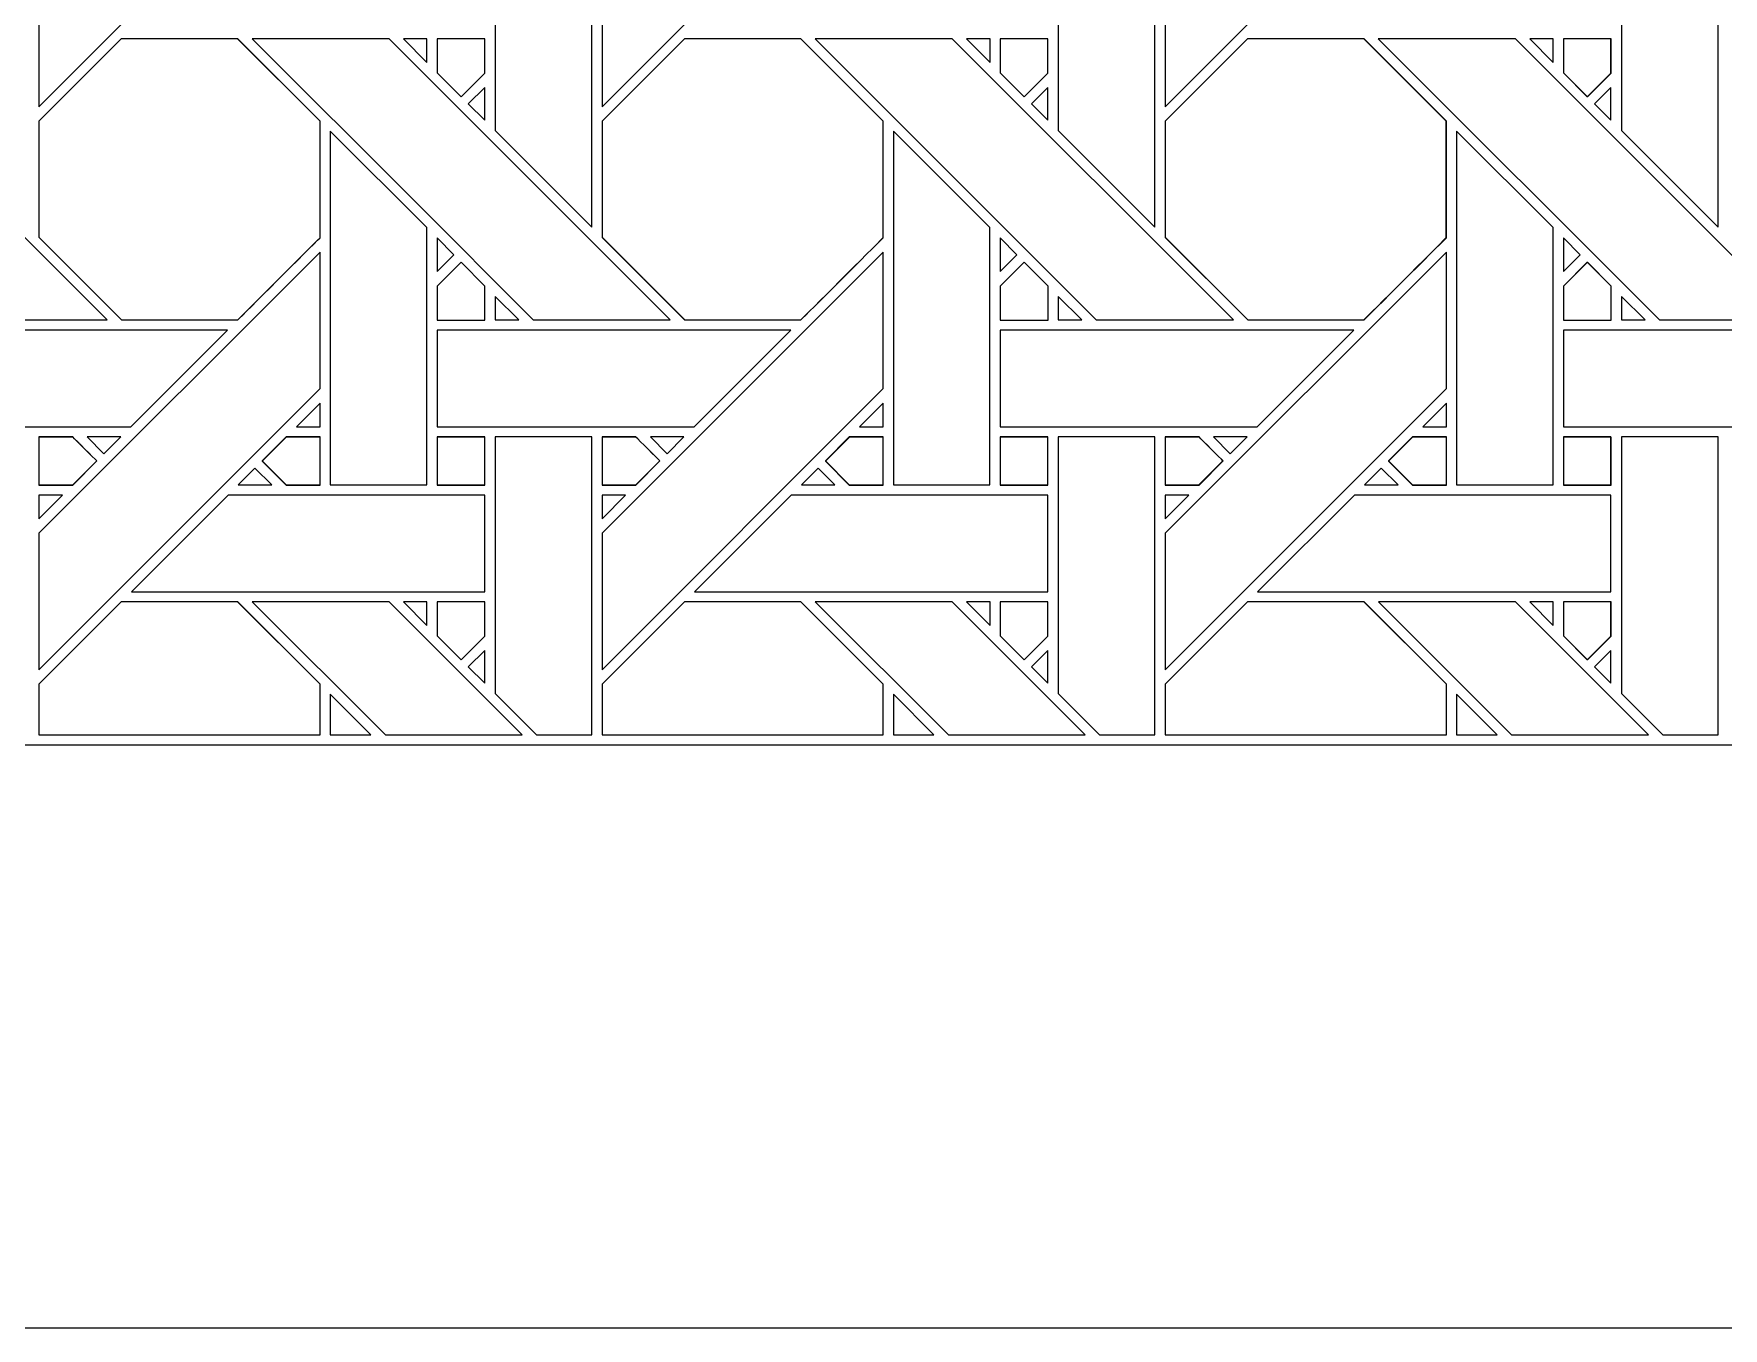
# Model space of a CAD drawing. Header units: inches. Extents: x 2.4 to 22.4, y -0.9 to 19.1.
# Drawn here: x 17.355 to 20.202, y -0.905 to 1.276 of the extents above; entities that cross this region are included whole.
import ezdxf

# ---------------------------------------------------------------- set-up
doc = ezdxf.new("R2010")
doc.units = ezdxf.units.IN
doc.header["$MEASUREMENT"] = 0
doc.layers.add('Design', color=7, linetype='Continuous', lineweight=0)

msp = doc.modelspace()

# ---------------------------------------------------------------- linework, layer by layer
at = {"layer": 'Design'}
for points, knots in [([(2.3829, 19.0948), (2.3829, 19.0948), (2.3829, -0.9052), (2.3829, -0.9052), (2.3829, -0.9052), (22.3829, -0.9052), (22.3829, -0.9052), (22.3829, -0.9052), (22.3829, 19.0948), (22.3829, 19.0948), (22.3829, 19.0948), (2.3829, 19.0948), (2.3829, 19.0948)], [0, 0, 0, 0, 1, 1, 1, 2, 2, 2, 3, 3, 3, 4, 4, 4, 4]), ([(3.3653, 18.1123), (3.3653, 18.1123), (3.3653, 0.0772), (3.3653, 0.0772), (3.3653, 0.0772), (21.4004, 0.0772), (21.4004, 0.0772), (21.4004, 0.0772), (21.4004, 18.1123), (21.4004, 18.1123), (21.4004, 18.1123), (3.3653, 18.1123), (3.3653, 18.1123)], [0, 0, 0, 0, 1, 1, 1, 2, 2, 2, 3, 3, 3, 4, 4, 4, 4]), ([(17.364, 1.3833), (17.364, 1.3833), (17.8377, 1.8569), (17.8377, 1.8569), (17.8377, 1.8569), (17.8377, 1.6268), (17.8377, 1.6268), (17.8377, 1.6268), (17.364, 1.1532), (17.364, 1.1532), (17.364, 1.1532), (17.364, 1.3833), (17.364, 1.3833)], [0, 0, 0, 0, 1, 1, 1, 2, 2, 2, 3, 3, 3, 4, 4, 4, 4]), ([(18.3128, 1.3833), (18.3128, 1.3833), (18.7864, 1.8569), (18.7864, 1.8569), (18.7864, 1.8569), (18.7864, 1.6268), (18.7864, 1.6268), (18.7864, 1.6268), (18.3128, 1.1532), (18.3128, 1.1532), (18.3128, 1.1532), (18.3128, 1.3833), (18.3128, 1.3833)], [0, 0, 0, 0, 1, 1, 1, 2, 2, 2, 3, 3, 3, 4, 4, 4, 4]), ([(19.2615, 1.3833), (19.2615, 1.3833), (19.7352, 1.8569), (19.7352, 1.8569), (19.7352, 1.8569), (19.7352, 1.6268), (19.7352, 1.6268), (19.7352, 1.6268), (19.2615, 1.1532), (19.2615, 1.1532), (19.2615, 1.1532), (19.2615, 1.3833), (19.2615, 1.3833)], [0, 0, 0, 0, 1, 1, 1, 2, 2, 2, 3, 3, 3, 4, 4, 4, 4]), ([(18.2956, 1.5454), (18.2956, 1.5454), (18.2956, 0.9503), (18.2956, 0.9503), (18.2956, 0.9503), (18.1327, 1.1132), (18.1327, 1.1132), (18.1327, 1.1132), (18.1327, 1.5454), (18.1327, 1.5454), (18.1327, 1.5454), (18.2956, 1.5454), (18.2956, 1.5454)], [0, 0, 0, 0, 1, 1, 1, 2, 2, 2, 3, 3, 3, 4, 4, 4, 4]), ([(19.2443, 1.5454), (19.2443, 1.5454), (19.2443, 0.9503), (19.2443, 0.9503), (19.2443, 0.9503), (19.0814, 1.1132), (19.0814, 1.1132), (19.0814, 1.1132), (19.0814, 1.5454), (19.0814, 1.5454), (19.0814, 1.5454), (19.2443, 1.5454), (19.2443, 1.5454)], [0, 0, 0, 0, 1, 1, 1, 2, 2, 2, 3, 3, 3, 4, 4, 4, 4]), ([(20.1931, 1.5454), (20.1931, 1.5454), (20.1931, 0.9503), (20.1931, 0.9503), (20.1931, 0.9503), (20.0302, 1.1132), (20.0302, 1.1132), (20.0302, 1.1132), (20.0302, 1.5454), (20.0302, 1.5454), (20.0302, 1.5454), (20.1931, 1.5454), (20.1931, 1.5454)], [0, 0, 0, 0, 1, 1, 1, 2, 2, 2, 3, 3, 3, 4, 4, 4, 4]), ([(17.0489, 0.9938), (17.0489, 0.9938), (16.7745, 1.2675), (16.7745, 1.2675), (16.7745, 1.2675), (17.0054, 1.2675), (17.0054, 1.2675), (17.0054, 1.2675), (17.479, 0.7939), (17.479, 0.7939), (17.479, 0.7939), (17.248, 0.7939), (17.248, 0.7939), (17.248, 0.7939), (17.0489, 0.9938), (17.0489, 0.9938)], [0, 0, 0, 0, 1, 1, 1, 2, 2, 2, 3, 3, 3, 4, 4, 4, 5, 5, 5, 5]), ([(17.3641, 0.9331), (17.3641, 0.9331), (17.3641, 1.1287), (17.3641, 1.1287), (17.3641, 1.1287), (17.5027, 1.2675), (17.5027, 1.2675), (17.5027, 1.2675), (17.6989, 1.2675), (17.6989, 1.2675), (17.6989, 1.2675), (17.8377, 1.1287), (17.8377, 1.1287), (17.8377, 1.1287), (17.8377, 0.9325), (17.8377, 0.9325), (17.8204, 0.915), (17.7084, 0.8032), (17.699, 0.7938), (17.699, 0.7938), (17.5033, 0.7938), (17.5033, 0.7938), (17.5033, 0.7938), (17.3641, 0.9331), (17.3641, 0.9331)], [0, 0, 0, 0, 1, 1, 1, 2, 2, 2, 3, 3, 3, 4, 4, 4, 5, 5, 5, 6, 6, 6, 7, 7, 7, 8, 8, 8, 8]), ([(17.3641, 0.9331), (17.3641, 0.9331), (17.3641, 1.1287), (17.3641, 1.1287), (17.3641, 1.1287), (17.5028, 1.2674), (17.5028, 1.2674), (17.5028, 1.2674), (17.699, 1.2674), (17.699, 1.2674), (17.699, 1.2674), (17.8377, 1.1287), (17.8377, 1.1287), (17.8377, 1.1287), (17.8377, 0.9325), (17.8377, 0.9325), (17.82, 0.9146), (17.708, 0.8028), (17.699, 0.7938), (17.699, 0.7938), (17.5033, 0.7938), (17.5033, 0.7938), (17.5033, 0.7938), (17.3641, 0.9331), (17.3641, 0.9331)], [0, 0, 0, 0, 1, 1, 1, 2, 2, 2, 3, 3, 3, 4, 4, 4, 5, 5, 5, 6, 6, 6, 7, 7, 7, 8, 8, 8, 8]), ([(17.9976, 0.9938), (17.9976, 0.9938), (17.7232, 1.2675), (17.7232, 1.2675), (17.7232, 1.2675), (17.9541, 1.2675), (17.9541, 1.2675), (17.9541, 1.2675), (18.4278, 0.7939), (18.4278, 0.7939), (18.4278, 0.7939), (18.1968, 0.7939), (18.1968, 0.7939), (18.1968, 0.7939), (17.9976, 0.9938), (17.9976, 0.9938)], [0, 0, 0, 0, 1, 1, 1, 2, 2, 2, 3, 3, 3, 4, 4, 4, 5, 5, 5, 5]), ([(18.0177, 1.2675), (18.0177, 1.2675), (18.0177, 1.2277), (18.0177, 1.2277), (18.0177, 1.2277), (17.9783, 1.2675), (17.9783, 1.2675), (17.9783, 1.2675), (18.0177, 1.2675), (18.0177, 1.2675)], [0, 0, 0, 0, 1, 1, 1, 2, 2, 2, 3, 3, 3, 3]), ([(18.1152, 1.2675), (18.1152, 1.2675), (18.1152, 1.2099), (18.1152, 1.2099), (18.1152, 1.2099), (18.0753, 1.1699), (18.0753, 1.1699), (18.0753, 1.1699), (18.0349, 1.2102), (18.0349, 1.2102), (18.0349, 1.2102), (18.0349, 1.2675), (18.0349, 1.2675), (18.0349, 1.2675), (18.1152, 1.2675), (18.1152, 1.2675)], [0, 0, 0, 0, 1, 1, 1, 2, 2, 2, 3, 3, 3, 4, 4, 4, 5, 5, 5, 5]), ([(18.0753, 1.1699), (18.0753, 1.1699), (18.0349, 1.2102), (18.0349, 1.2102), (18.0349, 1.2102), (18.0349, 1.2675), (18.0349, 1.2675), (18.0349, 1.2675), (18.1152, 1.2675), (18.1152, 1.2675), (18.1152, 1.2675), (18.1152, 1.2099), (18.1152, 1.2099), (18.1152, 1.2099), (18.0753, 1.1699), (18.0753, 1.1699)], [0, 0, 0, 0, 1, 1, 1, 2, 2, 2, 3, 3, 3, 4, 4, 4, 5, 5, 5, 5]), ([(18.3128, 0.9331), (18.3128, 0.9331), (18.3128, 1.1288), (18.3128, 1.1288), (18.3128, 1.1288), (18.4515, 1.2675), (18.4515, 1.2675), (18.4515, 1.2675), (18.6477, 1.2675), (18.6477, 1.2675), (18.6477, 1.2675), (18.7864, 1.1288), (18.7864, 1.1288), (18.7864, 1.1288), (18.7864, 0.9326), (18.7864, 0.9326), (18.7685, 0.9145), (18.6566, 0.8028), (18.6477, 0.7939), (18.6477, 0.7939), (18.452, 0.7939), (18.452, 0.7939), (18.452, 0.7939), (18.3128, 0.9331), (18.3128, 0.9331)], [0, 0, 0, 0, 1, 1, 1, 2, 2, 2, 3, 3, 3, 4, 4, 4, 5, 5, 5, 6, 6, 6, 7, 7, 7, 8, 8, 8, 8]), ([(18.3128, 0.933), (18.3128, 0.933), (18.3128, 1.1287), (18.3128, 1.1287), (18.3128, 1.1287), (18.4516, 1.2674), (18.4516, 1.2674), (18.4516, 1.2674), (18.6478, 1.2674), (18.6478, 1.2674), (18.6478, 1.2674), (18.7865, 1.1287), (18.7865, 1.1287), (18.7865, 1.1287), (18.7865, 0.9324), (18.7865, 0.9324), (18.7687, 0.9145), (18.6568, 0.8028), (18.6478, 0.7938), (18.6478, 0.7938), (18.4521, 0.7938), (18.4521, 0.7938), (18.4521, 0.7938), (18.3128, 0.933), (18.3128, 0.933)], [0, 0, 0, 0, 1, 1, 1, 2, 2, 2, 3, 3, 3, 4, 4, 4, 5, 5, 5, 6, 6, 6, 7, 7, 7, 8, 8, 8, 8]), ([(18.6719, 1.2675), (18.6719, 1.2675), (18.9029, 1.2675), (18.9029, 1.2675), (18.9029, 1.2675), (19.3765, 0.7939), (19.3765, 0.7939), (19.3765, 0.7939), (19.1455, 0.7939), (19.1455, 0.7939), (19.1455, 0.7939), (18.6719, 1.2675), (18.6719, 1.2675)], [0, 0, 0, 0, 1, 1, 1, 2, 2, 2, 3, 3, 3, 4, 4, 4, 4]), ([(18.9664, 1.2675), (18.9664, 1.2675), (18.9664, 1.2277), (18.9664, 1.2277), (18.9664, 1.2277), (18.927, 1.2675), (18.927, 1.2675), (18.927, 1.2675), (18.9664, 1.2675), (18.9664, 1.2675)], [0, 0, 0, 0, 1, 1, 1, 2, 2, 2, 3, 3, 3, 3]), ([(19.024, 1.17), (19.024, 1.17), (18.9836, 1.2103), (18.9836, 1.2103), (18.9836, 1.2103), (18.9836, 1.2675), (18.9836, 1.2675), (18.9836, 1.2675), (19.0639, 1.2675), (19.0639, 1.2675), (19.0639, 1.2675), (19.0639, 1.2099), (19.0639, 1.2099), (19.0639, 1.2099), (19.024, 1.17), (19.024, 1.17)], [0, 0, 0, 0, 1, 1, 1, 2, 2, 2, 3, 3, 3, 4, 4, 4, 5, 5, 5, 5]), ([(19.064, 1.2674), (19.064, 1.2674), (19.064, 1.2098), (19.064, 1.2098), (19.064, 1.2098), (19.024, 1.1698), (19.024, 1.1698), (19.024, 1.1698), (18.9837, 1.2102), (18.9837, 1.2102), (18.9837, 1.2102), (18.9837, 1.2674), (18.9837, 1.2674), (18.9837, 1.2674), (19.064, 1.2674), (19.064, 1.2674)], [0, 0, 0, 0, 1, 1, 1, 2, 2, 2, 3, 3, 3, 4, 4, 4, 5, 5, 5, 5]), ([(19.2615, 0.9331), (19.2615, 0.9331), (19.2615, 1.1288), (19.2615, 1.1288), (19.2615, 1.1288), (19.4002, 1.2675), (19.4002, 1.2675), (19.4002, 1.2675), (19.5964, 1.2675), (19.5964, 1.2675), (19.5964, 1.2675), (19.7351, 1.1288), (19.7351, 1.1288), (19.7351, 1.1288), (19.7351, 0.9326), (19.7351, 0.9326), (19.7172, 0.9145), (19.6053, 0.8028), (19.5964, 0.7939), (19.5964, 0.7939), (19.4007, 0.7939), (19.4007, 0.7939), (19.4007, 0.7939), (19.2615, 0.9331), (19.2615, 0.9331)], [0, 0, 0, 0, 1, 1, 1, 2, 2, 2, 3, 3, 3, 4, 4, 4, 5, 5, 5, 6, 6, 6, 7, 7, 7, 8, 8, 8, 8]), ([(19.2616, 0.933), (19.2616, 0.933), (19.2616, 1.1287), (19.2616, 1.1287), (19.2616, 1.1287), (19.4003, 1.2674), (19.4003, 1.2674), (19.4003, 1.2674), (19.5965, 1.2674), (19.5965, 1.2674), (19.5965, 1.2674), (19.7353, 1.1287), (19.7353, 1.1287), (19.7353, 1.1287), (19.7353, 0.9324), (19.7353, 0.9324), (19.7175, 0.9145), (19.6055, 0.8028), (19.5965, 0.7938), (19.5965, 0.7938), (19.4008, 0.7938), (19.4008, 0.7938), (19.4008, 0.7938), (19.2616, 0.933), (19.2616, 0.933)], [0, 0, 0, 0, 1, 1, 1, 2, 2, 2, 3, 3, 3, 4, 4, 4, 5, 5, 5, 6, 6, 6, 7, 7, 7, 8, 8, 8, 8]), ([(19.6206, 1.2675), (19.6206, 1.2675), (19.8516, 1.2675), (19.8516, 1.2675), (19.8516, 1.2675), (20.3252, 0.7939), (20.3252, 0.7939), (20.3252, 0.7939), (20.0942, 0.7939), (20.0942, 0.7939), (20.0942, 0.7939), (19.6206, 1.2675), (19.6206, 1.2675)], [0, 0, 0, 0, 1, 1, 1, 2, 2, 2, 3, 3, 3, 4, 4, 4, 4]), ([(19.9151, 1.2675), (19.9151, 1.2675), (19.9151, 1.2277), (19.9151, 1.2277), (19.9151, 1.2277), (19.8757, 1.2675), (19.8757, 1.2675), (19.8757, 1.2675), (19.9151, 1.2675), (19.9151, 1.2675)], [0, 0, 0, 0, 1, 1, 1, 2, 2, 2, 3, 3, 3, 3]), ([(19.9727, 1.17), (19.9727, 1.17), (19.9324, 1.2103), (19.9324, 1.2103), (19.9324, 1.2103), (19.9324, 1.2675), (19.9324, 1.2675), (19.9324, 1.2675), (20.0126, 1.2675), (20.0126, 1.2675), (20.0126, 1.2675), (20.0126, 1.2099), (20.0126, 1.2099), (20.0126, 1.2099), (19.9727, 1.17), (19.9727, 1.17)], [0, 0, 0, 0, 1, 1, 1, 2, 2, 2, 3, 3, 3, 4, 4, 4, 5, 5, 5, 5]), ([(20.0127, 1.2674), (20.0127, 1.2674), (20.0127, 1.2098), (20.0127, 1.2098), (20.0127, 1.2098), (19.9728, 1.1698), (19.9728, 1.1698), (19.9728, 1.1698), (19.9325, 1.2102), (19.9325, 1.2102), (19.9325, 1.2102), (19.9325, 1.2674), (19.9325, 1.2674), (19.9325, 1.2674), (20.0127, 1.2674), (20.0127, 1.2674)], [0, 0, 0, 0, 1, 1, 1, 2, 2, 2, 3, 3, 3, 4, 4, 4, 5, 5, 5, 5]), ([(18.1152, 1.1857), (18.1152, 1.1857), (18.1152, 1.1305), (18.1152, 1.1305), (18.1152, 1.1305), (18.0874, 1.1579), (18.0874, 1.1579), (18.0874, 1.1579), (18.1152, 1.1857), (18.1152, 1.1857)], [0, 0, 0, 0, 1, 1, 1, 2, 2, 2, 3, 3, 3, 3]), ([(19.0639, 1.1857), (19.0639, 1.1857), (19.0639, 1.1305), (19.0639, 1.1305), (19.0639, 1.1305), (19.0361, 1.1579), (19.0361, 1.1579), (19.0361, 1.1579), (19.0639, 1.1857), (19.0639, 1.1857)], [0, 0, 0, 0, 1, 1, 1, 2, 2, 2, 3, 3, 3, 3]), ([(20.0126, 1.1857), (20.0126, 1.1857), (20.0126, 1.1305), (20.0126, 1.1305), (20.0126, 1.1305), (19.9848, 1.1579), (19.9848, 1.1579), (19.9848, 1.1579), (20.0126, 1.1857), (20.0126, 1.1857)], [0, 0, 0, 0, 1, 1, 1, 2, 2, 2, 3, 3, 3, 3]), ([(18.0176, 0.5159), (18.0176, 0.5159), (17.8548, 0.5159), (17.8548, 0.5159), (17.8548, 0.5159), (17.8548, 1.1117), (17.8548, 1.1117), (17.8548, 1.1117), (18.0176, 0.9495), (18.0176, 0.9495), (18.0176, 0.9495), (18.0176, 0.5159), (18.0176, 0.5159)], [0, 0, 0, 0, 1, 1, 1, 2, 2, 2, 3, 3, 3, 4, 4, 4, 4]), ([(18.9663, 0.5159), (18.9663, 0.5159), (18.8036, 0.5159), (18.8036, 0.5159), (18.8036, 0.5159), (18.8036, 1.1117), (18.8036, 1.1117), (18.8036, 1.1117), (18.9663, 0.9495), (18.9663, 0.9495), (18.9663, 0.9495), (18.9663, 0.5159), (18.9663, 0.5159)], [0, 0, 0, 0, 1, 1, 1, 2, 2, 2, 3, 3, 3, 4, 4, 4, 4]), ([(19.9151, 0.5159), (19.9151, 0.5159), (19.7523, 0.5159), (19.7523, 0.5159), (19.7523, 0.5159), (19.7523, 1.1117), (19.7523, 1.1117), (19.7523, 1.1117), (19.9151, 0.9496), (19.9151, 0.9496), (19.9151, 0.9496), (19.9151, 0.5159), (19.9151, 0.5159)], [0, 0, 0, 0, 1, 1, 1, 2, 2, 2, 3, 3, 3, 4, 4, 4, 4]), ([(18.0349, 0.8753), (18.0349, 0.8753), (18.0349, 0.9321), (18.0349, 0.9321), (18.0349, 0.9321), (18.0631, 0.9035), (18.0631, 0.9035), (18.0631, 0.9035), (18.0349, 0.8753), (18.0349, 0.8753)], [0, 0, 0, 0, 1, 1, 1, 2, 2, 2, 3, 3, 3, 3]), ([(18.9836, 0.8753), (18.9836, 0.8753), (18.9836, 0.9321), (18.9836, 0.9321), (18.9836, 0.9321), (19.0118, 0.9035), (19.0118, 0.9035), (19.0118, 0.9035), (18.9836, 0.8753), (18.9836, 0.8753)], [0, 0, 0, 0, 1, 1, 1, 2, 2, 2, 3, 3, 3, 3]), ([(19.9324, 0.8753), (19.9324, 0.8753), (19.9324, 0.9321), (19.9324, 0.9321), (19.9324, 0.9321), (19.9605, 0.9035), (19.9605, 0.9035), (19.9605, 0.9035), (19.9324, 0.8753), (19.9324, 0.8753)], [0, 0, 0, 0, 1, 1, 1, 2, 2, 2, 3, 3, 3, 3]), ([(17.364, 0.4345), (17.364, 0.4345), (17.8377, 0.9081), (17.8377, 0.9081), (17.8377, 0.9081), (17.8377, 0.6781), (17.8377, 0.6781), (17.8377, 0.6781), (17.364, 0.2044), (17.364, 0.2044), (17.364, 0.2044), (17.364, 0.4345), (17.364, 0.4345)], [0, 0, 0, 0, 1, 1, 1, 2, 2, 2, 3, 3, 3, 4, 4, 4, 4]), ([(18.0752, 0.8913), (18.0752, 0.8913), (18.1156, 0.8509), (18.1156, 0.8509), (18.1156, 0.8509), (18.1156, 0.7936), (18.1156, 0.7936), (18.1156, 0.7936), (18.035, 0.7936), (18.035, 0.7936), (18.035, 0.7936), (18.035, 0.8509), (18.035, 0.8509), (18.035, 0.8509), (18.0752, 0.8913), (18.0752, 0.8913)], [0, 0, 0, 0, 1, 1, 1, 2, 2, 2, 3, 3, 3, 4, 4, 4, 5, 5, 5, 5]), ([(18.035, 0.7936), (18.035, 0.7936), (18.035, 0.8509), (18.035, 0.8509), (18.035, 0.8509), (18.0753, 0.8911), (18.0753, 0.8911), (18.0753, 0.8911), (18.1156, 0.8509), (18.1156, 0.8509), (18.1156, 0.8509), (18.1156, 0.7936), (18.1156, 0.7936), (18.1156, 0.7936), (18.035, 0.7936), (18.035, 0.7936)], [0, 0, 0, 0, 1, 1, 1, 2, 2, 2, 3, 3, 3, 4, 4, 4, 5, 5, 5, 5]), ([(18.3128, 0.4345), (18.3128, 0.4345), (18.7864, 0.9081), (18.7864, 0.9081), (18.7864, 0.9081), (18.7864, 0.6781), (18.7864, 0.6781), (18.7864, 0.6781), (18.3128, 0.2044), (18.3128, 0.2044), (18.3128, 0.2044), (18.3128, 0.4345), (18.3128, 0.4345)], [0, 0, 0, 0, 1, 1, 1, 2, 2, 2, 3, 3, 3, 4, 4, 4, 4]), ([(19.024, 0.8913), (19.024, 0.8913), (19.0643, 0.8509), (19.0643, 0.8509), (19.0643, 0.8509), (19.0643, 0.7936), (19.0643, 0.7936), (19.0643, 0.7936), (18.9836, 0.7936), (18.9836, 0.7936), (18.9836, 0.7936), (18.9836, 0.8509), (18.9836, 0.8509), (18.9836, 0.8509), (19.024, 0.8913), (19.024, 0.8913)], [0, 0, 0, 0, 1, 1, 1, 2, 2, 2, 3, 3, 3, 4, 4, 4, 5, 5, 5, 5]), ([(18.9837, 0.7935), (18.9837, 0.7935), (18.9837, 0.8508), (18.9837, 0.8508), (18.9837, 0.8508), (19.0241, 0.8911), (19.0241, 0.8911), (19.0241, 0.8911), (19.0644, 0.8508), (19.0644, 0.8508), (19.0644, 0.8508), (19.0644, 0.7935), (19.0644, 0.7935), (19.0644, 0.7935), (18.9837, 0.7935), (18.9837, 0.7935)], [0, 0, 0, 0, 1, 1, 1, 2, 2, 2, 3, 3, 3, 4, 4, 4, 5, 5, 5, 5]), ([(19.2615, 0.4345), (19.2615, 0.4345), (19.7352, 0.9081), (19.7352, 0.9081), (19.7352, 0.9081), (19.7352, 0.6781), (19.7352, 0.6781), (19.7352, 0.6781), (19.2615, 0.2044), (19.2615, 0.2044), (19.2615, 0.2044), (19.2615, 0.4345), (19.2615, 0.4345)], [0, 0, 0, 0, 1, 1, 1, 2, 2, 2, 3, 3, 3, 4, 4, 4, 4]), ([(19.9727, 0.8912), (19.9727, 0.8912), (20.013, 0.8509), (20.013, 0.8509), (20.013, 0.8509), (20.013, 0.7936), (20.013, 0.7936), (20.013, 0.7936), (19.9324, 0.7936), (19.9324, 0.7936), (19.9324, 0.7936), (19.9324, 0.8509), (19.9324, 0.8509), (19.9324, 0.8509), (19.9727, 0.8912), (19.9727, 0.8912)], [0, 0, 0, 0, 1, 1, 1, 2, 2, 2, 3, 3, 3, 4, 4, 4, 5, 5, 5, 5]), ([(19.9325, 0.7935), (19.9325, 0.7935), (19.9325, 0.8508), (19.9325, 0.8508), (19.9325, 0.8508), (19.9728, 0.8911), (19.9728, 0.8911), (19.9728, 0.8911), (20.0131, 0.8508), (20.0131, 0.8508), (20.0131, 0.8508), (20.0131, 0.7935), (20.0131, 0.7935), (20.0131, 0.7935), (19.9325, 0.7935), (19.9325, 0.7935)], [0, 0, 0, 0, 1, 1, 1, 2, 2, 2, 3, 3, 3, 4, 4, 4, 5, 5, 5, 5]), ([(18.1725, 0.7939), (18.1725, 0.7939), (18.1328, 0.7939), (18.1328, 0.7939), (18.1328, 0.7939), (18.1328, 0.8336), (18.1328, 0.8336), (18.1328, 0.8336), (18.1725, 0.7939), (18.1725, 0.7939)], [0, 0, 0, 0, 1, 1, 1, 2, 2, 2, 3, 3, 3, 3]), ([(19.1213, 0.7939), (19.1213, 0.7939), (19.0815, 0.7939), (19.0815, 0.7939), (19.0815, 0.7939), (19.0815, 0.8336), (19.0815, 0.8336), (19.0815, 0.8336), (19.1213, 0.7939), (19.1213, 0.7939)], [0, 0, 0, 0, 1, 1, 1, 2, 2, 2, 3, 3, 3, 3]), ([(20.07, 0.7939), (20.07, 0.7939), (20.0303, 0.7939), (20.0303, 0.7939), (20.0303, 0.7939), (20.0303, 0.8336), (20.0303, 0.8336), (20.0303, 0.8336), (20.07, 0.7939), (20.07, 0.7939)], [0, 0, 0, 0, 1, 1, 1, 2, 2, 2, 3, 3, 3, 3]), ([(17.0862, 0.6139), (17.0862, 0.6139), (17.0862, 0.7766), (17.0862, 0.7766), (17.0862, 0.7766), (17.6819, 0.7766), (17.6819, 0.7766), (17.6819, 0.7766), (17.5191, 0.6139), (17.5191, 0.6139), (17.5191, 0.6139), (17.0862, 0.6139), (17.0862, 0.6139)], [0, 0, 0, 0, 1, 1, 1, 2, 2, 2, 3, 3, 3, 4, 4, 4, 4]), ([(18.0349, 0.6139), (18.0349, 0.6139), (18.0349, 0.7766), (18.0349, 0.7766), (18.0349, 0.7766), (18.6306, 0.7766), (18.6306, 0.7766), (18.6306, 0.7766), (18.4679, 0.6139), (18.4679, 0.6139), (18.4679, 0.6139), (18.0349, 0.6139), (18.0349, 0.6139)], [0, 0, 0, 0, 1, 1, 1, 2, 2, 2, 3, 3, 3, 4, 4, 4, 4]), ([(18.9836, 0.6139), (18.9836, 0.6139), (18.9836, 0.7766), (18.9836, 0.7766), (18.9836, 0.7766), (19.5793, 0.7766), (19.5793, 0.7766), (19.5793, 0.7766), (19.4166, 0.6139), (19.4166, 0.6139), (19.4166, 0.6139), (18.9836, 0.6139), (18.9836, 0.6139)], [0, 0, 0, 0, 1, 1, 1, 2, 2, 2, 3, 3, 3, 4, 4, 4, 4]), ([(19.9324, 0.6139), (19.9324, 0.6139), (19.9324, 0.7766), (19.9324, 0.7766), (19.9324, 0.7766), (20.5281, 0.7766), (20.5281, 0.7766), (20.5281, 0.7766), (20.3653, 0.6139), (20.3653, 0.6139), (20.3653, 0.6139), (19.9324, 0.6139), (19.9324, 0.6139)], [0, 0, 0, 0, 1, 1, 1, 2, 2, 2, 3, 3, 3, 4, 4, 4, 4]), ([(17.7979, 0.6139), (17.7979, 0.6139), (17.8377, 0.6537), (17.8377, 0.6537), (17.8377, 0.6537), (17.8377, 0.6139), (17.8377, 0.6139), (17.8377, 0.6139), (17.7979, 0.6139), (17.7979, 0.6139)], [0, 0, 0, 0, 1, 1, 1, 2, 2, 2, 3, 3, 3, 3]), ([(18.7467, 0.6139), (18.7467, 0.6139), (18.7864, 0.6537), (18.7864, 0.6537), (18.7864, 0.6537), (18.7864, 0.6139), (18.7864, 0.6139), (18.7864, 0.6139), (18.7467, 0.6139), (18.7467, 0.6139)], [0, 0, 0, 0, 1, 1, 1, 2, 2, 2, 3, 3, 3, 3]), ([(19.6954, 0.6139), (19.6954, 0.6139), (19.7352, 0.6537), (19.7352, 0.6537), (19.7352, 0.6537), (19.7352, 0.6139), (19.7352, 0.6139), (19.7352, 0.6139), (19.6954, 0.6139), (19.6954, 0.6139)], [0, 0, 0, 0, 1, 1, 1, 2, 2, 2, 3, 3, 3, 3]), ([(17.364, 0.5159), (17.364, 0.5159), (17.364, 0.5966), (17.364, 0.5966), (17.364, 0.5966), (17.4211, 0.5966), (17.4211, 0.5966), (17.4262, 0.5915), (17.457, 0.5607), (17.4614, 0.5563), (17.4614, 0.5563), (17.421, 0.5159), (17.421, 0.5159), (17.421, 0.5159), (17.364, 0.5159), (17.364, 0.5159)], [0, 0, 0, 0, 1, 1, 1, 2, 2, 2, 3, 3, 3, 4, 4, 4, 5, 5, 5, 5]), ([(17.4615, 0.5562), (17.4615, 0.5562), (17.4211, 0.5157), (17.4211, 0.5157), (17.4211, 0.5157), (17.3641, 0.5157), (17.3641, 0.5157), (17.3641, 0.5157), (17.3641, 0.5965), (17.3641, 0.5965), (17.3641, 0.5965), (17.4212, 0.5965), (17.4212, 0.5965), (17.4263, 0.5914), (17.4571, 0.5606), (17.4615, 0.5562)], [0, 0, 0, 0, 1, 1, 1, 2, 2, 2, 3, 3, 3, 4, 4, 4, 5, 5, 5, 5]), ([(17.4455, 0.5966), (17.4455, 0.5966), (17.5019, 0.5966), (17.5019, 0.5966), (17.5019, 0.5966), (17.4736, 0.5685), (17.4736, 0.5685), (17.4736, 0.5685), (17.4455, 0.5966), (17.4455, 0.5966)], [0, 0, 0, 0, 1, 1, 1, 2, 2, 2, 3, 3, 3, 3]), ([(17.7402, 0.5562), (17.7402, 0.5562), (17.7807, 0.5967), (17.7807, 0.5967), (17.7807, 0.5967), (17.8377, 0.5967), (17.8377, 0.5967), (17.8377, 0.5967), (17.8377, 0.5159), (17.8377, 0.5159), (17.8377, 0.5159), (17.7806, 0.5159), (17.7806, 0.5159), (17.7806, 0.5159), (17.7402, 0.5562), (17.7402, 0.5562)], [0, 0, 0, 0, 1, 1, 1, 2, 2, 2, 3, 3, 3, 4, 4, 4, 5, 5, 5, 5]), ([(17.7807, 0.5965), (17.7807, 0.5965), (17.8378, 0.5965), (17.8378, 0.5965), (17.8378, 0.5965), (17.8378, 0.5157), (17.8378, 0.5157), (17.8378, 0.5157), (17.7807, 0.5157), (17.7807, 0.5157), (17.7807, 0.5157), (17.7403, 0.5561), (17.7403, 0.5561), (17.7403, 0.5561), (17.7807, 0.5965), (17.7807, 0.5965)], [0, 0, 0, 0, 1, 1, 1, 2, 2, 2, 3, 3, 3, 4, 4, 4, 5, 5, 5, 5]), ([(18.0349, 0.5159), (18.0349, 0.5159), (18.0349, 0.5966), (18.0349, 0.5966), (18.0349, 0.5966), (18.1152, 0.5966), (18.1152, 0.5966), (18.1152, 0.5966), (18.1152, 0.5159), (18.1152, 0.5159), (18.1152, 0.5159), (18.0349, 0.5159), (18.0349, 0.5159)], [0, 0, 0, 0, 1, 1, 1, 2, 2, 2, 3, 3, 3, 4, 4, 4, 4]), ([(18.035, 0.5157), (18.035, 0.5157), (18.035, 0.5965), (18.035, 0.5965), (18.035, 0.5965), (18.1152, 0.5965), (18.1152, 0.5965), (18.1152, 0.5965), (18.1152, 0.5157), (18.1152, 0.5157), (18.1152, 0.5157), (18.035, 0.5157), (18.035, 0.5157)], [0, 0, 0, 0, 1, 1, 1, 2, 2, 2, 3, 3, 3, 4, 4, 4, 4]), ([(18.2024, 0.0948), (18.2024, 0.0948), (18.1327, 0.1645), (18.1327, 0.1645), (18.1327, 0.1645), (18.1327, 0.5966), (18.1327, 0.5966), (18.1327, 0.5966), (18.2956, 0.5966), (18.2956, 0.5966), (18.2956, 0.5966), (18.2956, 0.0948), (18.2956, 0.0948), (18.2956, 0.0948), (18.2024, 0.0948), (18.2024, 0.0948)], [0, 0, 0, 0, 1, 1, 1, 2, 2, 2, 3, 3, 3, 4, 4, 4, 5, 5, 5, 5]), ([(18.3128, 0.5159), (18.3128, 0.5159), (18.3128, 0.5966), (18.3128, 0.5966), (18.3128, 0.5966), (18.3698, 0.5966), (18.3698, 0.5966), (18.3751, 0.5914), (18.406, 0.5605), (18.4102, 0.5563), (18.4102, 0.5563), (18.3697, 0.5159), (18.3697, 0.5159), (18.3697, 0.5159), (18.3128, 0.5159), (18.3128, 0.5159)], [0, 0, 0, 0, 1, 1, 1, 2, 2, 2, 3, 3, 3, 4, 4, 4, 5, 5, 5, 5]), ([(18.4102, 0.5562), (18.4102, 0.5562), (18.3698, 0.5157), (18.3698, 0.5157), (18.3698, 0.5157), (18.3128, 0.5157), (18.3128, 0.5157), (18.3128, 0.5157), (18.3128, 0.5965), (18.3128, 0.5965), (18.3128, 0.5965), (18.3699, 0.5965), (18.3699, 0.5965), (18.3751, 0.5914), (18.4058, 0.5606), (18.4102, 0.5562)], [0, 0, 0, 0, 1, 1, 1, 2, 2, 2, 3, 3, 3, 4, 4, 4, 5, 5, 5, 5]), ([(18.3942, 0.5966), (18.3942, 0.5966), (18.4507, 0.5966), (18.4507, 0.5966), (18.4507, 0.5966), (18.4224, 0.5685), (18.4224, 0.5685), (18.4224, 0.5685), (18.3942, 0.5966), (18.3942, 0.5966)], [0, 0, 0, 0, 1, 1, 1, 2, 2, 2, 3, 3, 3, 3]), ([(18.689, 0.5562), (18.689, 0.5562), (18.7294, 0.5967), (18.7294, 0.5967), (18.7294, 0.5967), (18.7864, 0.5967), (18.7864, 0.5967), (18.7864, 0.5967), (18.7864, 0.5159), (18.7864, 0.5159), (18.7864, 0.5159), (18.7293, 0.5159), (18.7293, 0.5159), (18.7293, 0.5159), (18.689, 0.5562), (18.689, 0.5562)], [0, 0, 0, 0, 1, 1, 1, 2, 2, 2, 3, 3, 3, 4, 4, 4, 5, 5, 5, 5]), ([(18.7295, 0.5965), (18.7295, 0.5965), (18.7865, 0.5965), (18.7865, 0.5965), (18.7865, 0.5965), (18.7865, 0.5157), (18.7865, 0.5157), (18.7865, 0.5157), (18.7294, 0.5157), (18.7294, 0.5157), (18.7294, 0.5157), (18.689, 0.5561), (18.689, 0.5561), (18.689, 0.5561), (18.7295, 0.5965), (18.7295, 0.5965)], [0, 0, 0, 0, 1, 1, 1, 2, 2, 2, 3, 3, 3, 4, 4, 4, 5, 5, 5, 5]), ([(18.9836, 0.5159), (18.9836, 0.5159), (18.9836, 0.5966), (18.9836, 0.5966), (18.9836, 0.5966), (19.0639, 0.5966), (19.0639, 0.5966), (19.0639, 0.5966), (19.0639, 0.5159), (19.0639, 0.5159), (19.0639, 0.5159), (18.9836, 0.5159), (18.9836, 0.5159)], [0, 0, 0, 0, 1, 1, 1, 2, 2, 2, 3, 3, 3, 4, 4, 4, 4]), ([(18.9837, 0.5157), (18.9837, 0.5157), (18.9837, 0.5965), (18.9837, 0.5965), (18.9837, 0.5965), (19.064, 0.5965), (19.064, 0.5965), (19.064, 0.5965), (19.064, 0.5157), (19.064, 0.5157), (19.064, 0.5157), (18.9837, 0.5157), (18.9837, 0.5157)], [0, 0, 0, 0, 1, 1, 1, 2, 2, 2, 3, 3, 3, 4, 4, 4, 4]), ([(19.1511, 0.0948), (19.1511, 0.0948), (19.0814, 0.1645), (19.0814, 0.1645), (19.0814, 0.1645), (19.0814, 0.5966), (19.0814, 0.5966), (19.0814, 0.5966), (19.2443, 0.5966), (19.2443, 0.5966), (19.2443, 0.5966), (19.2443, 0.0948), (19.2443, 0.0948), (19.2443, 0.0948), (19.1511, 0.0948), (19.1511, 0.0948)], [0, 0, 0, 0, 1, 1, 1, 2, 2, 2, 3, 3, 3, 4, 4, 4, 5, 5, 5, 5]), ([(19.2615, 0.5159), (19.2615, 0.5159), (19.2615, 0.5966), (19.2615, 0.5966), (19.2615, 0.5966), (19.3186, 0.5966), (19.3186, 0.5966), (19.3239, 0.5914), (19.3547, 0.5605), (19.3589, 0.5563), (19.3589, 0.5563), (19.3185, 0.5159), (19.3185, 0.5159), (19.3185, 0.5159), (19.2615, 0.5159), (19.2615, 0.5159)], [0, 0, 0, 0, 1, 1, 1, 2, 2, 2, 3, 3, 3, 4, 4, 4, 5, 5, 5, 5]), ([(19.359, 0.5562), (19.359, 0.5562), (19.3186, 0.5157), (19.3186, 0.5157), (19.3186, 0.5157), (19.2616, 0.5157), (19.2616, 0.5157), (19.2616, 0.5157), (19.2616, 0.5965), (19.2616, 0.5965), (19.2616, 0.5965), (19.3187, 0.5965), (19.3187, 0.5965), (19.3238, 0.5914), (19.3546, 0.5606), (19.359, 0.5562)], [0, 0, 0, 0, 1, 1, 1, 2, 2, 2, 3, 3, 3, 4, 4, 4, 5, 5, 5, 5]), ([(19.3429, 0.5966), (19.3429, 0.5966), (19.3994, 0.5966), (19.3994, 0.5966), (19.3994, 0.5966), (19.3711, 0.5685), (19.3711, 0.5685), (19.3711, 0.5685), (19.3429, 0.5966), (19.3429, 0.5966)], [0, 0, 0, 0, 1, 1, 1, 2, 2, 2, 3, 3, 3, 3]), ([(19.6377, 0.5562), (19.6377, 0.5562), (19.6781, 0.5967), (19.6781, 0.5967), (19.6781, 0.5967), (19.7352, 0.5967), (19.7352, 0.5967), (19.7352, 0.5967), (19.7352, 0.5159), (19.7352, 0.5159), (19.7352, 0.5159), (19.6781, 0.5159), (19.6781, 0.5159), (19.6781, 0.5159), (19.6377, 0.5562), (19.6377, 0.5562)], [0, 0, 0, 0, 1, 1, 1, 2, 2, 2, 3, 3, 3, 4, 4, 4, 5, 5, 5, 5]), ([(19.6782, 0.5965), (19.6782, 0.5965), (19.7353, 0.5965), (19.7353, 0.5965), (19.7353, 0.5965), (19.7353, 0.5157), (19.7353, 0.5157), (19.7353, 0.5157), (19.6782, 0.5157), (19.6782, 0.5157), (19.6782, 0.5157), (19.6378, 0.5561), (19.6378, 0.5561), (19.6378, 0.5561), (19.6782, 0.5965), (19.6782, 0.5965)], [0, 0, 0, 0, 1, 1, 1, 2, 2, 2, 3, 3, 3, 4, 4, 4, 5, 5, 5, 5]), ([(19.9324, 0.5159), (19.9324, 0.5159), (19.9324, 0.5966), (19.9324, 0.5966), (19.9324, 0.5966), (20.0126, 0.5966), (20.0126, 0.5966), (20.0126, 0.5966), (20.0126, 0.5159), (20.0126, 0.5159), (20.0126, 0.5159), (19.9324, 0.5159), (19.9324, 0.5159)], [0, 0, 0, 0, 1, 1, 1, 2, 2, 2, 3, 3, 3, 4, 4, 4, 4]), ([(19.9325, 0.5157), (19.9325, 0.5157), (19.9325, 0.5965), (19.9325, 0.5965), (19.9325, 0.5965), (20.0127, 0.5965), (20.0127, 0.5965), (20.0127, 0.5965), (20.0127, 0.5157), (20.0127, 0.5157), (20.0127, 0.5157), (19.9325, 0.5157), (19.9325, 0.5157)], [0, 0, 0, 0, 1, 1, 1, 2, 2, 2, 3, 3, 3, 4, 4, 4, 4]), ([(20.0998, 0.0948), (20.0998, 0.0948), (20.0302, 0.1645), (20.0302, 0.1645), (20.0302, 0.1645), (20.0302, 0.5966), (20.0302, 0.5966), (20.0302, 0.5966), (20.1931, 0.5966), (20.1931, 0.5966), (20.1931, 0.5966), (20.1931, 0.0948), (20.1931, 0.0948), (20.1931, 0.0948), (20.0998, 0.0948), (20.0998, 0.0948)], [0, 0, 0, 0, 1, 1, 1, 2, 2, 2, 3, 3, 3, 4, 4, 4, 5, 5, 5, 5]), ([(17.7564, 0.5159), (17.7564, 0.5159), (17.6999, 0.5159), (17.6999, 0.5159), (17.6999, 0.5159), (17.7281, 0.5441), (17.7281, 0.5441), (17.7281, 0.5441), (17.7564, 0.5159), (17.7564, 0.5159)], [0, 0, 0, 0, 1, 1, 1, 2, 2, 2, 3, 3, 3, 3]), ([(18.7051, 0.5159), (18.7051, 0.5159), (18.6486, 0.5159), (18.6486, 0.5159), (18.6486, 0.5159), (18.6768, 0.5441), (18.6768, 0.5441), (18.6768, 0.5441), (18.7051, 0.5159), (18.7051, 0.5159)], [0, 0, 0, 0, 1, 1, 1, 2, 2, 2, 3, 3, 3, 3]), ([(19.6538, 0.5159), (19.6538, 0.5159), (19.5973, 0.5159), (19.5973, 0.5159), (19.5973, 0.5159), (19.6256, 0.5441), (19.6256, 0.5441), (19.6256, 0.5441), (19.6538, 0.5159), (19.6538, 0.5159)], [0, 0, 0, 0, 1, 1, 1, 2, 2, 2, 3, 3, 3, 3]), ([(17.4039, 0.4987), (17.4039, 0.4987), (17.364, 0.4589), (17.364, 0.4589), (17.364, 0.4589), (17.364, 0.4987), (17.364, 0.4987), (17.364, 0.4987), (17.4039, 0.4987), (17.4039, 0.4987)], [0, 0, 0, 0, 1, 1, 1, 2, 2, 2, 3, 3, 3, 3]), ([(17.5199, 0.3359), (17.5199, 0.3359), (17.6827, 0.4987), (17.6827, 0.4987), (17.6827, 0.4987), (18.1152, 0.4987), (18.1152, 0.4987), (18.1152, 0.4987), (18.1152, 0.3359), (18.1152, 0.3359), (18.1152, 0.3359), (17.5199, 0.3359), (17.5199, 0.3359)], [0, 0, 0, 0, 1, 1, 1, 2, 2, 2, 3, 3, 3, 4, 4, 4, 4]), ([(18.3526, 0.4987), (18.3526, 0.4987), (18.3128, 0.4589), (18.3128, 0.4589), (18.3128, 0.4589), (18.3128, 0.4987), (18.3128, 0.4987), (18.3128, 0.4987), (18.3526, 0.4987), (18.3526, 0.4987)], [0, 0, 0, 0, 1, 1, 1, 2, 2, 2, 3, 3, 3, 3]), ([(18.4686, 0.3359), (18.4686, 0.3359), (18.6314, 0.4987), (18.6314, 0.4987), (18.6314, 0.4987), (19.0639, 0.4987), (19.0639, 0.4987), (19.0639, 0.4987), (19.0639, 0.3359), (19.0639, 0.3359), (19.0639, 0.3359), (18.4686, 0.3359), (18.4686, 0.3359)], [0, 0, 0, 0, 1, 1, 1, 2, 2, 2, 3, 3, 3, 4, 4, 4, 4]), ([(19.3013, 0.4987), (19.3013, 0.4987), (19.2615, 0.4589), (19.2615, 0.4589), (19.2615, 0.4589), (19.2615, 0.4987), (19.2615, 0.4987), (19.2615, 0.4987), (19.3013, 0.4987), (19.3013, 0.4987)], [0, 0, 0, 0, 1, 1, 1, 2, 2, 2, 3, 3, 3, 3]), ([(19.4173, 0.3359), (19.4173, 0.3359), (19.5802, 0.4987), (19.5802, 0.4987), (19.5802, 0.4987), (20.0126, 0.4987), (20.0126, 0.4987), (20.0126, 0.4987), (20.0126, 0.3359), (20.0126, 0.3359), (20.0126, 0.3359), (19.4173, 0.3359), (19.4173, 0.3359)], [0, 0, 0, 0, 1, 1, 1, 2, 2, 2, 3, 3, 3, 4, 4, 4, 4]), ([(17.3641, 0.0948), (17.3641, 0.0948), (17.3641, 0.1801), (17.3641, 0.1801), (17.3641, 0.1801), (17.5027, 0.3188), (17.5027, 0.3188), (17.5027, 0.3188), (17.6989, 0.3188), (17.6989, 0.3188), (17.6989, 0.3188), (17.8377, 0.1801), (17.8377, 0.1801), (17.8377, 0.1801), (17.8377, 0.0948), (17.8377, 0.0948), (17.8377, 0.0948), (17.3641, 0.0948), (17.3641, 0.0948)], [0, 0, 0, 0, 1, 1, 1, 2, 2, 2, 3, 3, 3, 4, 4, 4, 5, 5, 5, 6, 6, 6, 6]), ([(17.3641, 0.1799), (17.3641, 0.1799), (17.5028, 0.3186), (17.5028, 0.3186), (17.5028, 0.3186), (17.699, 0.3186), (17.699, 0.3186), (17.699, 0.3186), (17.8377, 0.1799), (17.8377, 0.1799), (17.8377, 0.1799), (17.8377, 0.0948), (17.8377, 0.0948), (17.8377, 0.0948), (17.3641, 0.0948), (17.3641, 0.0948), (17.3641, 0.0948), (17.3641, 0.1799), (17.3641, 0.1799)], [0, 0, 0, 0, 1, 1, 1, 2, 2, 2, 3, 3, 3, 4, 4, 4, 5, 5, 5, 6, 6, 6, 6]), ([(17.7232, 0.3188), (17.7232, 0.3188), (17.9541, 0.3188), (17.9541, 0.3188), (17.9541, 0.3188), (18.1782, 0.0948), (18.1782, 0.0948), (18.1782, 0.0948), (17.9478, 0.0948), (17.9478, 0.0948), (17.9478, 0.0948), (17.7232, 0.3188), (17.7232, 0.3188)], [0, 0, 0, 0, 1, 1, 1, 2, 2, 2, 3, 3, 3, 4, 4, 4, 4]), ([(18.0177, 0.3188), (18.0177, 0.3188), (18.0177, 0.279), (18.0177, 0.279), (18.0177, 0.279), (17.9783, 0.3188), (17.9783, 0.3188), (17.9783, 0.3188), (18.0177, 0.3188), (18.0177, 0.3188)], [0, 0, 0, 0, 1, 1, 1, 2, 2, 2, 3, 3, 3, 3]), ([(18.0752, 0.2212), (18.0752, 0.2212), (18.0349, 0.2616), (18.0349, 0.2616), (18.0349, 0.2616), (18.0349, 0.3188), (18.0349, 0.3188), (18.0349, 0.3188), (18.1152, 0.3188), (18.1152, 0.3188), (18.1152, 0.3188), (18.1152, 0.2612), (18.1152, 0.2612), (18.1152, 0.2612), (18.0752, 0.2212), (18.0752, 0.2212)], [0, 0, 0, 0, 1, 1, 1, 2, 2, 2, 3, 3, 3, 4, 4, 4, 5, 5, 5, 5]), ([(18.1152, 0.3186), (18.1152, 0.3186), (18.1152, 0.261), (18.1152, 0.261), (18.1152, 0.261), (18.0753, 0.2211), (18.0753, 0.2211), (18.0753, 0.2211), (18.035, 0.2614), (18.035, 0.2614), (18.035, 0.2614), (18.035, 0.3186), (18.035, 0.3186), (18.035, 0.3186), (18.1152, 0.3186), (18.1152, 0.3186)], [0, 0, 0, 0, 1, 1, 1, 2, 2, 2, 3, 3, 3, 4, 4, 4, 5, 5, 5, 5]), ([(18.3128, 0.0948), (18.3128, 0.0948), (18.3128, 0.1801), (18.3128, 0.1801), (18.3128, 0.1801), (18.4515, 0.3188), (18.4515, 0.3188), (18.4515, 0.3188), (18.6477, 0.3188), (18.6477, 0.3188), (18.6477, 0.3188), (18.7865, 0.1801), (18.7865, 0.1801), (18.7865, 0.1801), (18.7865, 0.0948), (18.7865, 0.0948), (18.7865, 0.0948), (18.3128, 0.0948), (18.3128, 0.0948)], [0, 0, 0, 0, 1, 1, 1, 2, 2, 2, 3, 3, 3, 4, 4, 4, 5, 5, 5, 6, 6, 6, 6]), ([(18.3128, 0.1799), (18.3128, 0.1799), (18.4516, 0.3186), (18.4516, 0.3186), (18.4516, 0.3186), (18.6478, 0.3186), (18.6478, 0.3186), (18.6478, 0.3186), (18.7865, 0.1799), (18.7865, 0.1799), (18.7865, 0.1799), (18.7865, 0.0948), (18.7865, 0.0948), (18.7865, 0.0948), (18.3128, 0.0948), (18.3128, 0.0948), (18.3128, 0.0948), (18.3128, 0.1799), (18.3128, 0.1799)], [0, 0, 0, 0, 1, 1, 1, 2, 2, 2, 3, 3, 3, 4, 4, 4, 5, 5, 5, 6, 6, 6, 6]), ([(18.6719, 0.3188), (18.6719, 0.3188), (18.9029, 0.3188), (18.9029, 0.3188), (18.9029, 0.3188), (19.1269, 0.0948), (19.1269, 0.0948), (19.1269, 0.0948), (18.8965, 0.0948), (18.8965, 0.0948), (18.8965, 0.0948), (18.6719, 0.3188), (18.6719, 0.3188)], [0, 0, 0, 0, 1, 1, 1, 2, 2, 2, 3, 3, 3, 4, 4, 4, 4]), ([(18.9664, 0.3188), (18.9664, 0.3188), (18.9664, 0.279), (18.9664, 0.279), (18.9664, 0.279), (18.927, 0.3188), (18.927, 0.3188), (18.927, 0.3188), (18.9664, 0.3188), (18.9664, 0.3188)], [0, 0, 0, 0, 1, 1, 1, 2, 2, 2, 3, 3, 3, 3]), ([(19.024, 0.2212), (19.024, 0.2212), (18.9836, 0.2616), (18.9836, 0.2616), (18.9836, 0.2616), (18.9836, 0.3188), (18.9836, 0.3188), (18.9836, 0.3188), (19.0639, 0.3188), (19.0639, 0.3188), (19.0639, 0.3188), (19.0639, 0.2612), (19.0639, 0.2612), (19.0639, 0.2612), (19.024, 0.2212), (19.024, 0.2212)], [0, 0, 0, 0, 1, 1, 1, 2, 2, 2, 3, 3, 3, 4, 4, 4, 5, 5, 5, 5]), ([(19.064, 0.3186), (19.064, 0.3186), (19.064, 0.261), (19.064, 0.261), (19.064, 0.261), (19.024, 0.2211), (19.024, 0.2211), (19.024, 0.2211), (18.9837, 0.2614), (18.9837, 0.2614), (18.9837, 0.2614), (18.9837, 0.3186), (18.9837, 0.3186), (18.9837, 0.3186), (19.064, 0.3186), (19.064, 0.3186)], [0, 0, 0, 0, 1, 1, 1, 2, 2, 2, 3, 3, 3, 4, 4, 4, 5, 5, 5, 5]), ([(19.2616, 0.0948), (19.2616, 0.0948), (19.2616, 0.1801), (19.2616, 0.1801), (19.2616, 0.1801), (19.4002, 0.3188), (19.4002, 0.3188), (19.4002, 0.3188), (19.5964, 0.3188), (19.5964, 0.3188), (19.5964, 0.3188), (19.7352, 0.1801), (19.7352, 0.1801), (19.7352, 0.1801), (19.7352, 0.0948), (19.7352, 0.0948), (19.7352, 0.0948), (19.2616, 0.0948), (19.2616, 0.0948)], [0, 0, 0, 0, 1, 1, 1, 2, 2, 2, 3, 3, 3, 4, 4, 4, 5, 5, 5, 6, 6, 6, 6]), ([(19.2616, 0.1799), (19.2616, 0.1799), (19.4003, 0.3186), (19.4003, 0.3186), (19.4003, 0.3186), (19.5965, 0.3186), (19.5965, 0.3186), (19.5965, 0.3186), (19.7352, 0.1799), (19.7352, 0.1799), (19.7352, 0.1799), (19.7352, 0.0948), (19.7352, 0.0948), (19.7352, 0.0948), (19.2616, 0.0948), (19.2616, 0.0948), (19.2616, 0.0948), (19.2616, 0.1799), (19.2616, 0.1799)], [0, 0, 0, 0, 1, 1, 1, 2, 2, 2, 3, 3, 3, 4, 4, 4, 5, 5, 5, 6, 6, 6, 6]), ([(19.6207, 0.3188), (19.6207, 0.3188), (19.8516, 0.3188), (19.8516, 0.3188), (19.8516, 0.3188), (20.0756, 0.0948), (20.0756, 0.0948), (20.0756, 0.0948), (19.8452, 0.0948), (19.8452, 0.0948), (19.8452, 0.0948), (19.6207, 0.3188), (19.6207, 0.3188)], [0, 0, 0, 0, 1, 1, 1, 2, 2, 2, 3, 3, 3, 4, 4, 4, 4]), ([(19.9151, 0.3188), (19.9151, 0.3188), (19.9151, 0.279), (19.9151, 0.279), (19.9151, 0.279), (19.8757, 0.3188), (19.8757, 0.3188), (19.8757, 0.3188), (19.9151, 0.3188), (19.9151, 0.3188)], [0, 0, 0, 0, 1, 1, 1, 2, 2, 2, 3, 3, 3, 3]), ([(19.9727, 0.2212), (19.9727, 0.2212), (19.9324, 0.2616), (19.9324, 0.2616), (19.9324, 0.2616), (19.9324, 0.3188), (19.9324, 0.3188), (19.9324, 0.3188), (20.0126, 0.3188), (20.0126, 0.3188), (20.0126, 0.3188), (20.0126, 0.2612), (20.0126, 0.2612), (20.0126, 0.2612), (19.9727, 0.2212), (19.9727, 0.2212)], [0, 0, 0, 0, 1, 1, 1, 2, 2, 2, 3, 3, 3, 4, 4, 4, 5, 5, 5, 5]), ([(20.0127, 0.3186), (20.0127, 0.3186), (20.0127, 0.261), (20.0127, 0.261), (20.0127, 0.261), (19.9728, 0.2211), (19.9728, 0.2211), (19.9728, 0.2211), (19.9325, 0.2614), (19.9325, 0.2614), (19.9325, 0.2614), (19.9325, 0.3186), (19.9325, 0.3186), (19.9325, 0.3186), (20.0127, 0.3186), (20.0127, 0.3186)], [0, 0, 0, 0, 1, 1, 1, 2, 2, 2, 3, 3, 3, 4, 4, 4, 5, 5, 5, 5]), ([(18.1152, 0.237), (18.1152, 0.237), (18.1152, 0.1818), (18.1152, 0.1818), (18.1152, 0.1818), (18.0874, 0.2092), (18.0874, 0.2092), (18.0874, 0.2092), (18.1152, 0.237), (18.1152, 0.237)], [0, 0, 0, 0, 1, 1, 1, 2, 2, 2, 3, 3, 3, 3]), ([(19.0639, 0.237), (19.0639, 0.237), (19.0639, 0.1818), (19.0639, 0.1818), (19.0639, 0.1818), (19.0361, 0.2092), (19.0361, 0.2092), (19.0361, 0.2092), (19.0639, 0.237), (19.0639, 0.237)], [0, 0, 0, 0, 1, 1, 1, 2, 2, 2, 3, 3, 3, 3]), ([(20.0126, 0.237), (20.0126, 0.237), (20.0126, 0.1818), (20.0126, 0.1818), (20.0126, 0.1818), (19.9848, 0.2092), (19.9848, 0.2092), (19.9848, 0.2092), (20.0126, 0.237), (20.0126, 0.237)], [0, 0, 0, 0, 1, 1, 1, 2, 2, 2, 3, 3, 3, 3]), ([(17.8548, 0.0948), (17.8548, 0.0948), (17.8548, 0.163), (17.8548, 0.163), (17.8548, 0.163), (17.9233, 0.0948), (17.9233, 0.0948), (17.9233, 0.0948), (17.8548, 0.0948), (17.8548, 0.0948)], [0, 0, 0, 0, 1, 1, 1, 2, 2, 2, 3, 3, 3, 3]), ([(18.8036, 0.0948), (18.8036, 0.0948), (18.8036, 0.163), (18.8036, 0.163), (18.8036, 0.163), (18.872, 0.0948), (18.872, 0.0948), (18.872, 0.0948), (18.8036, 0.0948), (18.8036, 0.0948)], [0, 0, 0, 0, 1, 1, 1, 2, 2, 2, 3, 3, 3, 3]), ([(19.7523, 0.0948), (19.7523, 0.0948), (19.7523, 0.163), (19.7523, 0.163), (19.7523, 0.163), (19.8207, 0.0948), (19.8207, 0.0948), (19.8207, 0.0948), (19.7523, 0.0948), (19.7523, 0.0948)], [0, 0, 0, 0, 1, 1, 1, 2, 2, 2, 3, 3, 3, 3])]:
    msp.add_open_spline(points, degree=3, knots=knots, dxfattribs=at)

doc.saveas('drawing.dxf')
